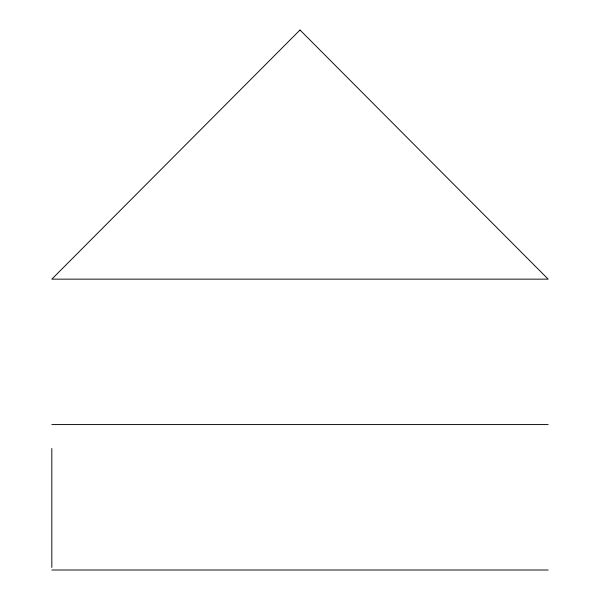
<?xml version="1.0" encoding="UTF-8"?>
<svg xmlns="http://www.w3.org/2000/svg" width="600" height="600" viewBox="0 0 600 600"><rect width="100%" height="100%" fill="white"/><g stroke="black" fill="none" stroke-linecap="round" stroke-linejoin="round"><path stroke-width="0.9" d="M51.825 424.575L548.175 424.575M51.825 570L548.175 570M51.825 448.478L51.825 567.457M300 30L51.825 279.15L548.175 279.15L300 30"/></g></svg>
